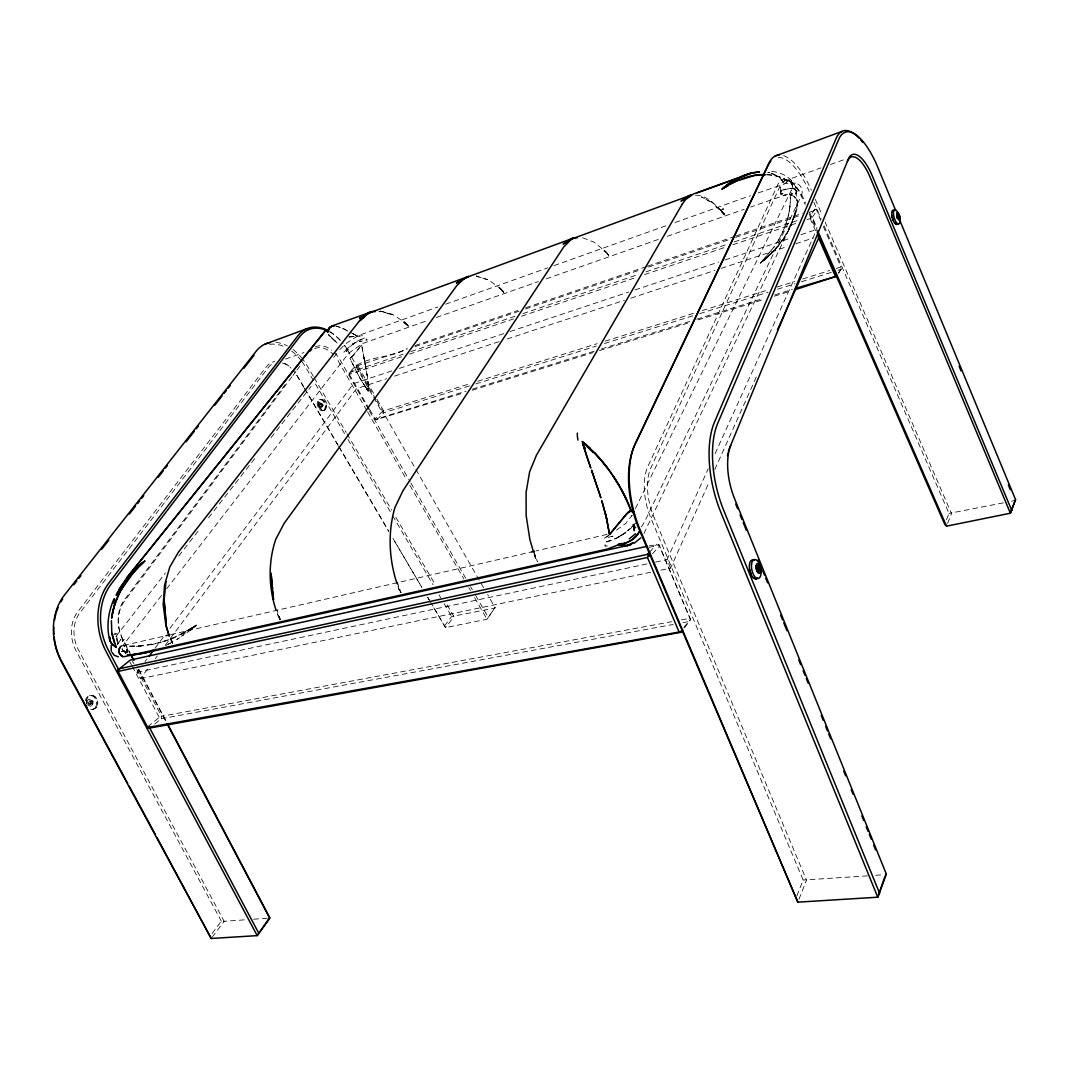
<?xml version="1.0" encoding="UTF-8"?>
<svg xmlns="http://www.w3.org/2000/svg" width="1069" height="1069" viewBox="0 0 1069 1069"><rect width="100%" height="100%" fill="white"/><g stroke="black" fill="none" stroke-linecap="round" stroke-linejoin="round"><path stroke-width="0.75" stroke-dasharray="5 3.75" d="M318.415 405.178L318.415 401.824M723.178 209.684L723.312 208.228L721.722 209.778L723.178 209.684L722.256 209.03M368.217 391.12L367.482 388.408L368.217 391.12L368.351 388.341L368.204 391.294L361.536 380.925M770.709 254.275C781.786 243.331 790.499 229.782 794.815 214.735C797.554 207.319 800.267 197.324 790.138 194.558C791.354 211.822 785.488 228.9 776.482 243.425C785.568 228.886 791.327 211.756 790.205 194.464C806.748 200.785 791.113 220.829 787.318 231.612A121.759 115.278 87.4 0 1 781.92 240.953M122.147 649.605L122.187 648.268M368.324 389.864L368.017 381.366L368.351 388.341M92.495 709.455L96.571 707.09L97.613 700.983M793.773 188.532L796.712 191.698L796.058 192.58L796.579 190.616L795.496 194.184L796.712 191.698C794.788 178.189 781.105 171.508 768.785 171.16M86.562 703.749L86.723 699.433M789.283 210.887L790.205 202.776M684.601 627.53L690.574 619.726L658.851 544.442L648.816 545.938M795.63 210.967L792.236 221.377L795.63 210.967L797.461 201.106M125.314 653.359L129.122 646.144L139.879 646.184L154.337 644.126M690.574 619.726L658.851 544.442M624.042 533.511L625.418 532.896L619.058 536.959A27.968 12.775 -31.8 0 1 605.923 542.143L604.586 542.437L616.305 538.148L624.042 533.511L631.017 528.22L635.039 523.008M793.706 218.303L795.75 211.114M820.711 220.441L816.369 209.203L811.799 210.112M794.574 214.495L790.552 224.931M326.098 404.643L325.858 408.665L323.519 410.509M838.791 273.063L842.078 267.197L837.388 274.76M798.971 899.229L806.507 880.175L653.667 516.38A41.357 20.739 76.7 0 1 650.874 467.875L780.464 185.204A33.901 13.509 73.3 0 1 804.249 200.103L805.585 203.163M947.628 523.369L951.504 513.574L825.201 222.218M796.833 895.956L803.153 880.041L650.754 517.81A43.629 21.914 76.7 0 1 647.827 466.618L777.978 184.229A35.771 14.271 73.3 0 1 803.126 199.956L805.131 204.553M946.519 519.574L948.978 513.414L823.758 225.024M660.789 570.165L670.57 568.12L709.362 481.651M714.814 469.518L757.694 373.936M670.57 568.12L667.016 559.675L708.239 468.77M715.108 453.63L815.42 232.441M369.353 409.186L349.135 374.043C359.278 354.454 390.88 359.892 407.195 348.24M349.135 374.043L356.271 367.135L356.632 365.504M469.451 385.882L383.677 412.794L383.13 411.993L383.664 410.857L469.692 383.784M643.939 533.498L791.033 225.198L786.009 234.886M474.609 597.624L487.063 619.232L495.067 607.486L487.063 619.232L445.573 627.637L432.691 605.923M635.4 508.51L791.514 189.868L791.154 195.707L791.14 192.42L792.944 194.344L791.367 193.476L792.53 193.943L783.216 195.52L788.227 194.05L750.558 207.052M807.028 219.639L810.182 218.57L810.903 217.127L812.32 217.288L816.943 227.884M125.367 653.48L128.961 646.237L143.406 645.582L157.958 642.883A124.071 101.662 -22.7 0 0 168.381 639.89L184.59 632.674M125.942 652.277L127.411 649.511M154.845 723.913L161.232 718.756L161.566 716.297L671.559 621.717M631.726 515.98L632.14 515.298L625.766 523.436L615.423 530.879M641.4 526.897L644.5 522.006L801.055 196.255C804.115 190.87 800.694 183.146 794.173 182.999M364.863 386.176L368.097 390.813L358.596 375.914L349.884 358.382L353.545 355.589L361.656 344.846L367.789 379.388L366.426 370.542M775.493 249.224L784.098 237.946L773.007 251.576L760.3 263.188L774.424 246.565L760.807 262.787L768.197 256.654M812.32 217.288L817.277 210.099L816.369 209.203M814.952 209.043L809.981 216.232L810.903 217.127M777.778 246.551L781.907 240.939M115.933 636.469L165.454 572.997M291.931 376.782L124.298 601.446A32.03 24.841 76.4 0 0 123.082 639.69L130.084 652.945M292.933 375.446L295.926 371.437M296.928 370.101L299.921 366.092M139.01 669.622L137.019 672.281L140.4 678.681L149.353 666.655M155.326 658.638L157.317 655.965M165.281 645.275L356.445 388.702L386.59 378.76M285.156 384.559L124.351 599.869A33.834 26.217 76.4 0 0 123.069 640.278L130.084 653.56M144.996 661.644L147.001 658.985M154.978 648.335L163.958 636.376M169.944 628.385L353.532 383.637L393.058 370.475M212.183 937.152L224.143 921.291L245.416 919.794M212.076 933.451L221.336 921.197L224.143 921.291L78.531 650.046A31.242 24.948 76.3 0 1 79.988 612.697L268.332 367.509A26.832 17.879 69.6 0 1 273.223 363.527M444.49 625.966L451.652 616.479L495.201 608.02L487.638 594.511M161.526 595.446L122.775 645.676M166.604 588.859L348.721 353.158L362.378 343.617L428.415 320.219M118.258 642.897L120.957 639.409L117.349 644.647L119.3 641.734L118.258 642.897L116.481 635.921M178.79 555.92L198.273 530.946M208.535 517.797L254.703 458.654M271.112 437.622L311.119 386.363M333.688 357.447L338.82 350.886M683.746 627.57L690.694 619.085M339.835 349.563L346.022 343.456L358.235 335.599L437.769 307.003M652.491 553.729L659.814 545.765M649.631 552.085L656.967 544.134M352.195 356.405L361.589 344.819L367.148 375.232M765.257 258.097L762.478 261.157L766.486 257.375L762.117 261.584L773.141 251.803L765.631 258.939M358.583 375.673L349.951 358.396L354.627 353.906M383.13 411.993L381.9 411.899L375.019 419.035L375.566 419.836L464.28 392.697M376.809 419.93L383.677 412.794M90.17 704.538L91.226 703.455L90.918 701.732L89.555 701.077L88.5 702.173L88.807 703.896L87.738 704.992L90.624 706.248L92.549 704.271L91.974 700.636L89.115 699.38L87.177 701.358L88.807 703.896L90.17 704.538L93.471 703.001L93.163 701.277L89.555 701.077M91.8 700.636L90.731 701.718L91.039 703.455L92.415 704.097M320.459 406.982L323.239 405.605L322.01 403.507L319.938 404.176L319.484 406.273L320.459 406.982L323.239 405.605M319.217 404.87L322.01 403.507M319.484 406.273L318.762 406.968L320.82 408.385L322.116 407.115L321.622 404.189L319.578 402.786L318.268 404.042L319.484 406.273L321.555 405.605L322.531 406.3M762.999 261.117L773.007 251.576M766.727 257.348L761.275 262.386L767.154 257.228M635.44 523.302L627.65 530.758L633.396 525.774M760.807 262.787L765.471 258.832L760.3 263.188M186.981 632.714L196.469 625.031L176.799 639.596L183.614 635.12M147.736 726.733L159.241 717.446L160.804 717.633M190.269 630.202L193.917 627.182L189.106 630.777L194.398 626.728L188.946 630.67L194.892 626.274L188.785 630.523L195.4 625.846L174.888 637.365L157.878 643.297M354.24 343.042L343.63 352.396L346.931 348.641L355.429 342.414M181.302 634.171L195.921 625.418L187.663 630.897M188.612 630.363L195.921 625.418L190.629 628.826M352.276 344.365L364.716 337.817L363.968 338.071A18.013 5.318 -33.8 0 0 356.244 341.799L352.276 344.365L353.091 343.951M620.314 535.93L625.418 532.896L616.305 538.148M181.449 634.358L190.67 629.026M165.976 645.395L173.258 641.641L166.096 645.275M174.995 637.431L164.867 641.28M285.503 359.131L303.943 352.543M783.911 181.142L821.112 167.846M830.413 164.532L845.913 159M445.626 304.197L547.716 267.851M553.996 265.62L667.096 225.345M674.953 222.552L750.344 195.707M758.202 192.914L785.929 183.427L795.43 183.093M780.784 190.656L781.867 190.269A22.396 7.55 -28.6 0 1 790.926 188.264L795.283 189.039L790.926 188.264L793.225 188.719L789.109 188.612L780.784 190.656A21.447 18.841 25.3 0 1 780.838 194.211L784.699 193.409L780.838 194.211L780.343 187.222L780.784 190.656L782.762 193.663M436.272 317.466L538.415 281.575M546.272 278.822L659.413 239.068M667.27 236.302L744.265 209.257M415.106 345.541L517.837 310.478M525.734 307.778L645.85 266.769M647.426 266.234L734.35 236.556M735.926 236.022L802.311 213.359M356.805 365.972L407.022 349.389M414.919 346.69L519.173 311.159M525.494 309.008L640.812 269.695M648.709 267.009L729.272 239.55M735.579 237.398L800.347 215.323M809.821 212.09L816.141 209.938M349.483 372.413L403.107 354.227M410.99 351.554L515.071 316.25M522.955 313.578L638.086 274.533M645.97 271.847L727.976 244.039M734.283 241.901L798.944 219.973M401.556 356.765L349.496 374.364L348.948 373.575M409.454 354.093L513.574 318.883M521.472 316.21L636.643 277.259M644.527 274.599L726.573 246.845M732.88 244.721L797.568 222.833M723.245 212.838C714.279 202.803 726.038 216.285 724.221 214.361M399.392 368.377L503.74 333.635M510.06 331.524L628.652 292.051M634.973 289.94L718.769 262.052M725.089 259.941L791.501 237.839M800.988 234.672L816.796 229.407M607.646 253.634L604.212 250.493L608.555 254.89A4.41 3.621 -70.1 0 1 608.729 255.438L603.958 250.841M319.39 399.753L320.433 399.405M394.514 376.141L499.21 341.599M507.147 338.98L624.523 300.255M630.87 298.171L714.934 270.43M721.281 268.332L786.316 246.886M795.83 243.745L813.282 237.986M502.751 290.661L499.41 287.681L503.659 291.837A4.169 3.327 -74.6 0 1 503.806 292.372L498.902 288.109M319.938 404.176L320.914 404.884L322.985 404.216M323.065 410.723A5.786 3.782 70.8 0 0 323.413 401.503A5.786 3.782 70.8 0 0 317.186 403.507A5.786 3.782 70.8 0 0 323.065 410.723L324.094 410.389M408.011 325.524L403.882 321.582L408.011 325.524A3.969 3.073 -77.7 0 1 408.158 326.032L408.211 326.392M477.656 381.272L597.157 343.67M605.121 341.171L694.342 313.083M702.306 310.585L767.636 290.02M777.19 287.013L794.721 281.508M802.685 278.996L829.771 270.47M836.145 268.466L840.915 266.956L841.837 267.865M607.032 534.406L536.17 550.882M475.812 383.891L596.529 346.022M604.466 343.523L693.42 315.622M699.767 313.631L768.063 292.198M777.604 289.205L795.069 283.726M801.429 281.735L831.602 272.261M837.962 270.27L841.129 269.268M369.74 409.561L375.406 419.409L466.111 391.134M472.471 389.143L595.005 350.953M601.366 348.962L690.48 321.181M696.854 319.19L763.68 298.358M774.825 294.884L792.329 289.432M472.244 390.225L593.108 352.596M599.468 350.619L690.133 322.397M698.084 319.912L764.883 299.12M774.424 296.153L790.325 291.196M150.756 644.834L161.392 642.349M123.71 645.382L164.305 636.082M170.813 634.598L531.306 551.992M349.042 336.989L357.487 336.12L352.864 333.622M126.129 653.76L121.051 648.509L127.465 653.426A22.743 12.467 35.1 0 1 124.111 650.994L123.296 651.181A22.569 7.777 -38.2 0 1 121.478 651.489M348.975 336.989L357.474 336.16L352.783 333.608M648.99 547.341L658.771 545.19M137.019 672.281L647.44 563.831M655.604 562.094L667.016 559.675M140.4 678.681L652.624 571.862M1003.43 502.831L948.978 513.414M1011.541 501.147L1014.788 500.479M89.462 695.719L90.584 695.491M88.5 702.173L93.163 701.277M88.807 703.896L93.471 703.001M681.407 619.886L689.599 618.363M161.232 718.756L673.163 624.47M682.997 622.666L689.572 621.45M121.973 651.342L124.111 650.994M113.568 634.411L116.133 634.224M378.867 311.747L382.087 311.52L392.43 314.847L380.243 311.106L382.087 311.52L378.76 311.547M253.594 919.206L269.963 918.057M867.453 875.872L803.153 880.041M875.698 875.297L883.929 874.709M136.244 646.344L143.527 645.876M695.531 195.186C706.489 195.106 714.987 204.473 722.216 211.568L719.891 209.457M766.887 174.554C776.067 174.902 785.501 177.882 792.156 184.456L790.86 179.632L787.813 180.808L784.74 184.095L779.876 177.735L771.217 173.138L779.782 177.721L784.82 184.122L787.813 180.808L790.86 179.632M766.74 174.862C775.974 175.102 785.434 177.855 792.116 184.536L791.381 180.1M172.75 643.391L169.918 638.086L171.601 641.988M790.579 182.732L791.675 182.812M401.089 592.426L400.113 592.306A5.572 0.882 -1.2 0 1 400.902 592.4L397.347 582.084M280.372 619.405L279.557 619.325A5.292 0.748 -0.7 0 1 280.359 619.405L276.911 609.718M501.749 289.525L488.827 280.065L476.32 276.123L476.988 276.216M172.817 643.378L169.784 634.291M280.212 619.379L276.604 611.989M533.979 553.608L536.037 559.982L537.587 561.853M335.639 325.978L341.679 327.902L336.428 326.058M400.915 592.4L398.71 589.166L396.906 583.273M380.858 311.199L392.483 314.313L406.14 323.332M476.32 276.123L487.691 279.704M634.331 525.387L633.062 524.117L634.425 525.52M771.217 173.138L777.163 175.81M582.632 237.772L594.083 242.169L606.631 252.431M366.306 388.435L367.83 390.546L366.827 388.635M350.164 332.178L354.36 334.437M403.882 321.582L405.084 322.37M719.704 209.511L720.399 209.925M604.212 250.493L605.522 251.362M499.41 287.681L500.666 288.51M789.376 180.942L791.234 182.077M633.155 524.425L633.904 528.567L634.465 528.955L633.155 524.425L634.906 528.714L633.302 524.705L635.333 528.447L633.503 524.932L636.095 527.792M86.362 701.558A7.042 5.692 80.6 0 1 93.244 695.612L96.33 698.017M403.147 322.076L408.184 326.219M330.374 336.748L328.183 334.37L337.336 343.055M328.437 334.503L337.216 343.069M331.764 338.151L335.158 341.305M503.659 291.837L500.452 288.79L503.806 292.372M719.771 209.751L711.273 201.44L724.381 214.963M404.75 322.678L408.158 326.032M319.404 407.69L321.635 410.028M322.891 399.793L325.123 402.131M608.555 254.89L605.442 251.603L608.729 255.438M340.129 340.169L339.488 339.488A48.733 31.415 70 0 0 329.733 331.55M724.154 214.174L721.161 210.633L724.341 214.749M720.479 209.671L721.067 210.433M303.97 387.312L297.182 375.794A26.832 17.879 69.6 0 0 294.737 372.159M304.812 388.755L337.884 444.878M338.739 446.308L388.769 531.213M393.004 538.415L421.827 587.335L393.045 538.642M427.774 597.411L429.471 600.284M430.313 601.727L445.573 627.637L453.924 616.572L445.506 602.181M303.636 386.925L296.888 375.473A28.315 18.868 69.6 0 0 294.309 371.638M304.478 388.354L338.218 445.613M339.06 447.042L388.822 531.493M427.627 597.33L429.31 600.19M313.377 376.355L307.484 366.279A47.717 31.789 69.6 0 0 303.195 359.852M314.219 377.785L346.196 432.451M347.037 433.88L391.642 510.127M395.851 517.316L435.404 584.917M344.525 433.573L305.721 367.308A46.194 30.801 69.6 0 0 301.565 361.081M347.893 439.332L391.762 514.229M392.604 515.659L433.092 584.796M438.998 594.885L440.695 597.758M444.063 603.517L451.652 616.479M368.564 409.44L340.343 360.413A28.943 18.641 70 0 0 334.838 353.011M369.393 410.884L410.068 481.544M410.897 482.988L465.683 578.155M470.654 586.814L472.324 589.687M475.638 595.46L488.092 617.094M366.734 410.429L338.526 361.469A27.406 17.665 70 0 0 336.08 357.741M367.576 411.872L406.567 479.553M409.895 485.313L463.826 578.904M468.797 587.549L470.467 590.435M358.048 366.079L373.749 393.526M377.05 399.298L383.664 410.857M375.967 399.646L348.641 351.888A48.733 31.415 70 0 0 344.352 345.287M376.796 401.089L483.602 587.763M356.271 367.135L381.9 411.899M221.336 921.197L76.22 651.155A32.952 26.337 76.3 0 1 77.77 611.722L266.435 366.707A28.315 18.868 69.6 0 1 274.68 361.549M138.623 669.141L166.604 722.163M138.649 669.795L165.909 721.468M132.235 660.749L133.785 663.675M136.872 669.528L161.566 716.297M129.883 661.885L131.434 664.811M132.209 666.281L159.241 717.446M810.182 218.57L815.473 230.663M809.594 212.357L816.943 229.194M809.126 213.72L816.475 230.543M815.286 199.342L821.901 214.588M813.83 202.135L821.192 219.105M823.317 226.441L840.915 266.956M278.862 617.855L277.312 613.673L277.512 615.009M533.738 550.802L537.413 561.813M399.459 590.716L398.082 586.213L398.202 587.656M535.342 558.312L534.914 555.118L536.037 559.982M365.892 368.083L363.928 357.3L365.01 362.912M363.928 357.3L365.518 365.558M796.111 191.217L797.688 201.947M791.768 181.623L792.957 187.81M321.288 404.202L321.555 405.605M320.914 404.884L321.168 406.287M797.14 200.144L797.394 201.64M633.904 528.567L634.224 530.665L633.543 526.442L634.064 531.36M368.017 381.366L368.297 385.027M361.616 381.179A103.426 13.844 69.1 0 1 358.649 375.967M117.63 643.164A66.425 48.011 81.3 0 1 115.84 636.095M117.189 633.93A68.857 17.358 3.2 0 1 114.49 633.236M794.307 188.344A64.568 33.246 -8.3 0 1 797.113 191.578M791.955 184.536A66.131 57.085 -74.7 0 1 792.744 187.877M282.51 363.019A26.832 17.879 69.6 0 1 290.982 368.043M284.848 363.38A28.315 18.868 69.6 0 1 291.396 368.284M269.655 344.392A46.194 30.801 69.6 0 1 286.225 347.585M291.677 351.073A46.194 30.801 69.6 0 1 300.656 359.932M275.842 342.361A47.717 31.789 69.6 0 1 287.374 345.888M293 349.496A47.717 31.789 69.6 0 1 302.26 358.649M315.195 346.904A28.943 18.641 70 0 1 331.671 350.151M314.7 348.708A27.406 17.665 70 0 1 333.314 354.467M329.573 331.844A47.236 30.413 70 0 1 343.029 343.443M344.846 345.795A47.236 30.413 70 0 1 349.015 352.195M778.112 157.424A58.367 23.304 73.3 0 1 809.193 191.458M783.697 155.7A60.292 24.026 73.3 0 1 811.318 190.188M87.244 704.03A3.514 2.846 80.7 0 1 89.101 699.38A3.514 2.846 80.7 0 1 92.709 702.667A3.514 2.846 80.7 0 1 89.729 706.288M85.36 700.703A7.029 5.692 80.7 0 1 91.827 695.759A7.029 5.692 80.7 0 1 96.664 703.749A7.029 5.692 80.7 0 1 90.718 709.549M96.571 707.09A7.042 5.692 80.6 0 1 90.945 709.121M93.244 695.612A7.042 5.692 80.6 0 1 97.453 705.273M325.537 409.267A5.786 3.782 70.8 0 1 318.762 406.34A5.786 3.782 70.8 0 1 321.822 399.365A5.786 3.782 70.8 0 1 326.098 407.97M127.705 651.168L127.679 652.531L126.195 647.413L127.692 651.101M724.368 214.094L721.361 210.553L724.368 214.094M366.253 339.073L366.039 340.423L367.335 339.848L366.253 339.073M348.347 349.349L346.53 351.38L348.347 349.349M124.445 639.128L122.24 641.467L124.445 639.128M608.528 535.636L603.691 538.602L608.528 535.636M612.898 536.184L608.007 537.44L612.898 536.184M362.364 335.679L358.556 336.16L362.364 335.679M362.364 340.917L359.331 341.679L362.364 340.917M607.446 545.871L605.027 546.366L604.96 544.816L607.446 545.871M123.469 645.729L124.164 645.93L123.469 645.729M769.6 172.697L767.97 172.35L769.6 172.697M343.804 328.878L342.721 328.37L348.641 331.403L343.804 328.878M124.832 646.237L124.218 645.943L124.832 646.237M710.257 201.667L701.317 196.843L710.257 201.667M318.174 404.71A2.886 1.884 70.8 0 0 321.114 408.318A2.886 1.884 70.8 0 0 321.288 403.708A2.886 1.884 70.8 0 0 318.174 404.71"/><path stroke-width="1.5" d="M111.417 620.701L111.817 633.209L114.249 642.79M111.136 645.502L111.27 651.155M328.13 331.51L328.357 329.199L332.619 325.804L329.72 327.368M163.584 604.519L166.002 581.563M109.559 638.821L109.733 637.177L109.813 640.505C106.152 626.501 108.276 611.695 114.142 598.587M119.661 592.467L114.183 606.15L111.657 618.189C113.982 598.774 124.432 581.095 137.995 567.345M647.186 546.286L130.231 660.067L117.577 670.316L147.763 727.454L149.74 728.056L680.632 632.38L681.755 630.002M327.488 331.684L328.036 332.165L325.564 330.401L126.864 577.701L118.606 590.288M328.25 330.896L329.466 327.876M112.405 613.325L114.917 603.771M113.461 603.143L114.717 599.148M885.065 876.112L877.769 897.212L797.821 902.156L639.289 529.77A71.209 35.785 76.7 0 1 634.639 445.412L768.157 165.254A58.367 23.304 73.3 0 1 770.883 161.045M858.995 138.061A61.949 22.516 73.6 0 0 836.132 138.435L714.52 422.068A76.046 35.023 76.7 0 0 720.72 512.024L877.769 897.212L886.361 874.148L734.456 498.381A45.179 20.739 76.7 0 1 730.675 445.532M817.144 232.08L944.689 524.198L946.533 526.162L1010.379 513.227L1015.55 499.624L899.537 219.746M116.481 595.219L118.058 591.464M777.43 329.947L819.629 235.888M116.227 595.259L117.964 591.504M167.472 724.421L269.508 917.79L257.188 935.629L211.194 938.475L61.614 662.099A55.548 44.377 76.3 0 1 64.421 595.099L256.253 351.113A47.717 31.789 69.6 0 1 270.27 342.574M759.631 569.603L758.91 570.966L757.707 569.937L757.961 566.209L759.631 569.603L756.799 570.178M759.164 567.238L759.885 565.875L760.821 570.859L759.511 573.318L756.986 571.3L756.037 566.303L757.36 563.844L759.164 567.238L756.317 567.799M118.699 590.302L119.969 588.003M118.565 594.698L124.445 584.128M120.757 590.369L135.482 569.697L143.166 562.441M682.383 203.912L536.491 455.113L529.636 471.79L526.095 492.355L526.162 515.726L529.877 539.524L533.525 552.045M117.978 671.426L647.467 557.47L648.495 555.693L647.533 554.343L118.338 668.967M899.189 217.328L898.748 218.063L897.947 217.007L898.013 214.468L899.189 217.328L896.891 218.076M632.848 542.865L627.049 545.604L618.336 544.549C626.715 543.961 635.12 539.377 639.102 531.841M637.886 534.099L639.222 531.934M120.717 586.881L129.964 574.948M682.102 204.326L685.643 199.502L693.567 193.917L752.335 172.831L759.391 171.855M167.379 723.633L269.963 918.057L257.188 935.629L106.285 651.916A56.951 44.176 76.4 0 1 108.65 583.327L297.797 335.88A48.733 31.415 70 0 1 327.181 330.161M148.992 656.326L152.987 651.008M73.708 584.85L76.794 580.908M78.865 578.289L80.923 575.67M101.528 549.426L108.744 540.246M129.349 514.015L135.522 506.145M137.594 503.526L139.651 500.893M141.709 498.274L143.767 495.655M158.199 477.282L163.343 470.721M165.414 468.102L167.472 465.483M186.019 441.871L194.264 431.368M196.322 428.749L198.38 426.13M214.869 405.138L222.071 395.958M224.143 393.339L226.2 390.706M228.258 388.087L230.316 385.468M243.719 368.417L254.021 355.296M637.779 533.992C633.61 540.5 625.833 543.747 618.39 544.495L627.049 545.604L143.072 653.333L127.572 655.203M126.864 577.701L325.711 330.361M680.632 632.38L682.61 629.962M131.674 574.521L141.536 563.991M640.772 537.854L634.117 543.279M632.888 542.718L631.084 544.468L627.102 545.604L629.948 545.016M1015.55 499.624L1010.379 513.227L870.139 177.28A34.836 12.654 73.6 0 0 847.383 161.392M647.533 554.343L649.631 552.085M129.523 574.561L144.956 560.904L138.77 566.089L141.843 563.416M634.224 537.921L636.336 536.157M757.547 578.035L756.317 578.89L753.338 577.848M367.683 313.524L359.718 320.7L367.816 313.431L468.396 276.443L456.463 282.978L468.396 276.443M367.816 313.431L359.197 321.194L178.456 552.112L169.771 567.038L164.532 585.251L163.21 604.88L165.855 625.058L169.223 636.162L165.922 625.031M629.267 538.87L635.507 533.738M748.794 173.739L736.675 178.937L723.299 187.93L729.806 182.933L741.766 176.278L750.558 173.258L759.444 171.909M633.743 511.864L631.151 510.715L628.144 512.118L609.477 534.487L606.043 515.806L601.767 500.733L606.658 518.866L609.571 534.527L626.608 513.935L631.044 510.915C620.715 484.391 604.319 459.536 582.137 441.457L586.012 444.771L584.008 443.02M726.466 185.445L734.924 179.899M135.482 569.697L136.498 569.042M691.162 195.066L681.033 201.186L688.984 195.6L691.162 195.066L571.541 239.028L563.751 246.966L402.893 490.845L394.889 507.615C387.686 532.282 388.956 558.94 396.906 583.273M885.573 874.602L886.361 874.148M729.78 183.106L730.915 182.478M725.129 187.195L728.604 185.258L721.775 189.213C734.229 180.527 749.062 174.594 764.402 174.501M622.211 543.319L607.473 549.038L124.498 656.62M120.997 646.197L122.013 645.77M739.534 180.153L754.42 175.463L765.484 174.781M265.045 344.124L306.456 328.864M775.279 156.007L841.931 131.434M697.322 192.821L738.291 177.908M331.631 326.058L372.119 311.613L375.446 311.573M150.702 651.262L153.295 650.393L150.836 651.302M795.51 288.43L836.68 276.19L795.095 289.712M743.516 175.557L752.335 172.831L750.558 173.258M149.406 651.636L139.224 654.068L127.505 655.177M149.54 651.662L143.072 653.333M165.936 635.708L169.183 634.973M531.306 551.992L534.553 551.257M147.763 727.454L680.739 631.752M131.38 655.03L139.157 654.081M894.619 223.02L897.359 224.356A7.47 2.632 74.1 0 0 897.666 223.969M577.3 237.746L571.755 238.427L563.096 244.146L574.24 237.786L464.801 278.007L456.81 285.57L284.22 523.235L275.762 539.297C267.985 562.254 268.519 587.562 276.149 610.479M629.628 510.942L631.685 510.942L634.171 514.055M334.356 325.738L333.167 325.738L334.303 325.791M328.383 330.321L328.744 329.239M648.495 555.693L650.406 556M582.445 442.686L590.769 467.981L586.119 454.579M118.405 656.86L114.37 655.364L111.991 652.304M325.965 330.455L326.807 331.043M585.892 444.49L590.128 448.312M592.6 451.118C609.424 467.981 622.826 488.373 631.151 510.715M594.752 452.962L599.722 458.454M602.315 461.514L607.673 468.316M583.647 446.722L584.943 448.445L582.819 443.956M613.192 476.093L618.764 484.845M583.22 445.305L584.943 448.445M127.639 783.283L61.721 661.484A53.784 43.001 76.3 0 1 58.701 655.083M129.229 786.223L155.433 834.648M157.009 837.588L211.194 938.475M118.833 669.875L108.677 650.767A55.2 42.8 76.4 0 1 110.949 584.315L299.761 336.682A47.236 30.413 70 0 1 326.807 330.481M149.272 727.161L258.564 932.849M130.859 654.415L133.972 660.308M130.859 655.043L133.197 659.466M621.477 489.589L626.634 499.731M115.225 645.155L116.267 647.413L111.911 644.059L109.826 640.558L111.911 643.979L116.267 647.453L111.844 633.129M818.119 236.717L835.29 276.029M817.611 230.717L946.533 526.162M797.821 902.156L640.304 530.331A73.574 36.894 76.7 0 1 635.494 443.101L769.012 163.049A60.292 24.026 73.3 0 1 779.288 154.992M647.467 557.47L678.868 631.472M1011.782 510.541L872.331 175.957A36.8 13.336 73.6 0 0 848.345 159.134L729.659 447.898A42.76 19.683 76.7 0 0 728.403 451.612M895.715 210.526L877.863 167.459A60.051 21.768 73.6 0 0 838.711 139.438L717.7 423.377A73.734 33.874 76.7 0 0 723.766 510.501L879.68 893.524M959.12 366.306L961.044 370.93M1008.388 485.059L1010.299 489.682M735.726 504.06L737.597 508.684M740.095 514.87L741.966 519.494M743.222 522.581L746.336 530.304M758.202 559.635L760.072 564.272M762.571 570.445L764.442 575.082M765.698 578.169L767.569 582.792M780.677 615.223L782.548 619.846M783.804 622.946L786.931 630.657M798.784 660.001L800.668 664.624M803.153 670.798L805.037 675.434M806.28 678.521L808.151 683.158M821.273 715.575L823.143 720.212M825.642 726.385L827.513 731.009M828.756 734.096L830.626 738.732M843.748 771.15L845.619 775.787M851.231 789.684L853.115 794.32M861.855 815.928L863.725 820.564M866.224 826.738L868.095 831.375M869.351 834.461L871.222 839.085M873.72 845.258L875.591 849.895M147.736 726.733L148.163 727.855M585.692 453.002L584.115 448.205M749.516 569.202L751.253 574.881M894.245 210.66A7.47 2.632 74.1 0 0 891.893 215.911L893.176 220.348M605.134 512.666L607.366 521.993M272.501 588.778L271.045 573.104L273.53 599.749L272.795 591.919M327.902 331.176A85.881 19.442 56.9 0 1 329.666 327.274M326.152 330.855A97.76 3.354 49.9 0 1 326.272 330.441M137.861 567.198A102.397 94.86 -55.8 0 1 143.059 562.307M130.044 575.002A116.28 108.022 -15.9 0 1 138.85 566.169M129.763 576.071A100.58 94.82 -55.8 0 1 137.754 567.091M729.927 183.293A101.822 74.189 -81.2 0 1 736.648 179.111M723.446 188.104A104.201 77.676 -84.2 0 1 728.243 184.309M729.739 184.443A117.216 96.758 -60.1 0 1 735.779 181.543M737.022 180.995A117.216 96.758 -60.1 0 1 739.494 179.966M630.977 511.102A82.353 25.362 0.4 0 1 632.554 511.784M577.982 440.067A123.616 13.069 63 0 1 577.367 433.105M586.654 446.161A139.945 24.828 58.5 0 1 593.268 452.655M58.18 653.76A53.784 43.001 76.3 0 1 56.363 648.335M55.989 646.959A53.784 43.001 76.3 0 1 54.158 637.124M53.904 634.291A53.784 43.001 76.3 0 1 53.824 627.236M54.506 620.341A53.784 43.001 76.3 0 1 55.949 613.726M56.43 612.123A53.784 43.001 76.3 0 1 58.114 607.499M60.96 601.767A53.784 43.001 76.3 0 1 62.63 599.134M310.13 351.126A28.943 18.641 70 0 1 311.64 349.389M860.866 140.146A61.949 22.516 73.6 0 1 862.736 142.444M727.495 455.848A42.76 19.683 76.7 0 1 728.069 452.975M87.391 707.758A7.029 5.692 80.7 0 1 86.736 706.956M86.175 706.034A7.029 5.692 80.7 0 1 85.747 705.046M756.317 578.89A9.701 4.53 78.2 0 1 749.422 568.467A9.701 4.53 78.2 0 1 754.246 560.463M899.67 218.317A7.47 2.619 74.1 0 1 896.503 222.686A7.47 2.619 74.1 0 1 893.737 210.58A7.47 2.619 74.1 0 1 899.149 216.058M896.584 224.597A7.47 2.632 74.1 0 1 891.893 215.911M118.926 649.564L118.833 650.406L120.116 646.945L118.926 649.564M899.991 218.53L899.203 219.88L897.506 217.742L896.771 213.987L897.559 212.651L898.815 215.524L899.256 214.789L899.991 218.53M369.193 312.442L359.585 318.268L372.119 311.613L369.193 312.442M123.109 656.647L121.826 656.192L123.109 656.647M121.746 656.152L119.34 653.239L121.746 656.152M592.293 472.244L591.518 470.133L600.872 497.833L592.293 472.244M118.993 652.143L118.833 650.513L118.993 652.143M166.256 624.951L164.078 599.749L166.256 624.951M751.547 564.085A9.701 4.517 78.2 0 0 757.734 578.556A9.701 4.517 78.2 0 0 759.565 564.419A9.701 4.517 78.2 0 0 751.547 564.085M756.064 566.102A4.851 2.258 78.2 0 0 759.15 573.358A4.851 2.258 78.2 0 0 760.072 566.289A4.851 2.258 78.2 0 0 756.064 566.102M896.757 214.308A3.741 1.31 74.1 0 0 899.203 219.88A3.741 1.31 74.1 0 0 899.176 214.615A3.741 1.31 74.1 0 0 896.757 214.308"/></g></svg>
